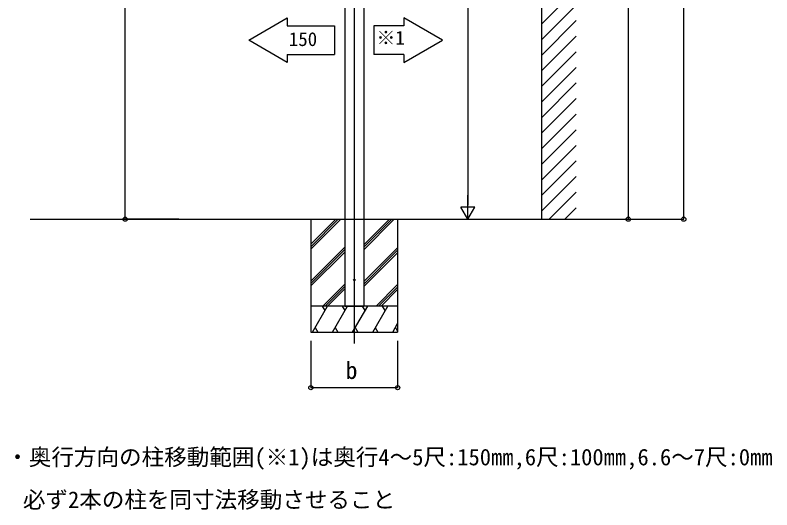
# Model space of a CAD drawing. Units: millimetres, scale not verified. Extents: x -7000 to 7000, y -10401 to 10355.
# Drawn here: x -254 to 4107, y 370 to 3219 of the extents above; entities that cross this region are included whole.
import ezdxf
from ezdxf.enums import TextEntityAlignment as Align

# ---------------------------------------------------------------- set-up
doc = ezdxf.new("R2010")
doc.units = ezdxf.units.MM
doc.header["$LTSCALE"] = 50
for name, color, linetype in [('0-2_USER1', 3, 'Continuous'), ('0-4_YKK_12', 2, 'Continuous'), ('0-5_YKK_13', 4, 'Continuous'), ('0-6_YKK_A1', 4, 'Continuous'), ('0-7_YKK_D', 6, 'Continuous')]:
    doc.layers.add(name, color=color, linetype=linetype)
doc.styles.add('ＭＳ ゴシック', font='')
doc.styles.get('ＭＳ ゴシック').set_extended_font_data('MS Gothic')

msp = doc.modelspace()

# ---------------------------------------------------------------- linework, layer by layer
at = {"layer": '0-4_YKK_12'}
msp.add_line((1700.14, 4824.75), (1700.14, 1327.74), dxfattribs=at)
at = {"layer": '0-5_YKK_13'}
msp.add_circle((1700.14, 1693.51), 4.5, dxfattribs=at)
at = {"layer": '0-6_YKK_A1'}
for p, q in [((2779.13, 5173.74), (2779.13, 2043.51)), ((1645.14, 4702.51), (1645.14, 1543.51)), ((1755.14, 4702.51), (1755.14, 1543.51)), ((2779.13, 3167.03), (2979.13, 3367.03)), ((2779.13, 3077.22), (2979.13, 3277.22)), ((1313.74, 3202.71), (1313.74, 3157.91)), ((1986.54, 3202.71), (1986.54, 3157.91)), ((2779.13, 2987.42), (2979.13, 3187.42)), ((2779.13, 2897.62), (2979.13, 3097.62)), ((1313.74, 2991.51), (1587.34, 2991.51)), ((1313.74, 2991.51), (1313.74, 2946.71)), ((1986.54, 2991.51), (1812.94, 2991.51)), ((1986.54, 2991.51), (1986.54, 2946.71)), ((2779.13, 2807.82), (2979.13, 3007.82)), ((2779.13, 2718.01), (2979.13, 2918.01)), ((2779.13, 2628.21), (2979.13, 2828.21)), ((2779.13, 2538.41), (2979.13, 2738.41)), ((2779.13, 2448.61), (2979.13, 2648.61)), ((2779.13, 2358.8), (2979.13, 2558.8)), ((2779.13, 2269), (2979.13, 2469)), ((2779.13, 2179.2), (2979.13, 2379.2)), ((2779.13, 2089.4), (2979.13, 2289.4)), ((2823.04, 2043.51), (2979.13, 2199.59)), ((2912.85, 2043.51), (2979.13, 2109.79)), ((-167.66, 2043.51), (3304.54, 2043.51)), ((1450.14, 2043.51), (1450.14, 1393.51)), ((1450.14, 1899.53), (1594.12, 2043.51)), ((1450.14, 1885.39), (1608.26, 2043.51)), ((1450.14, 1871.25), (1622.4, 2043.51)), ((1755.14, 1867.88), (1930.77, 2043.51)), ((1755.14, 1882.02), (1916.63, 2043.51)), ((1755.14, 1896.16), (1902.49, 2043.51)), ((1950.14, 2043.51), (1950.14, 1393.51)), ((1450.14, 1687.4), (1645.14, 1882.4)), ((1755.14, 1684.03), (1950.14, 1879.03)), ((1450.14, 1673.26), (1645.14, 1868.26)), ((1450.14, 1659.11), (1645.14, 1854.11)), ((1755.14, 1669.89), (1950.14, 1864.89)), ((1755.14, 1655.75), (1950.14, 1850.75)), ((1518.38, 1543.51), (1645.14, 1670.27)), ((1826.75, 1543.51), (1950.14, 1666.9)), ((1532.52, 1543.51), (1645.14, 1656.12)), ((1546.67, 1543.51), (1645.14, 1641.98)), ((1840.89, 1543.51), (1950.14, 1652.76)), ((1855.03, 1543.51), (1950.14, 1638.61)), ((1950.14, 1543.51), (1450.14, 1543.51)), ((1460.16, 1393.51), (1546.76, 1543.51)), ((1531.76, 1517.53), (1516.76, 1543.51)), ((1575.63, 1393.51), (1662.23, 1543.51)), ((1647.23, 1517.53), (1632.23, 1543.51)), ((1645.14, 1543.51), (1755.14, 1543.51)), ((1691.1, 1393.51), (1777.7, 1543.51)), ((1762.7, 1517.53), (1747.7, 1543.51)), ((1806.57, 1393.51), (1893.17, 1543.51)), ((1878.17, 1517.53), (1863.17, 1543.51)), ((1922.04, 1393.51), (1950.14, 1442.19)), ((1475.15, 1419.49), (1490.15, 1393.51)), ((1590.63, 1419.49), (1605.63, 1393.51)), ((1706.1, 1419.49), (1721.09, 1393.51)), ((1821.57, 1419.49), (1836.56, 1393.51)), ((1937.04, 1419.49), (1950.14, 1396.79)), ((1450.14, 1393.51), (1950.14, 1393.51))]:
    msp.add_line(p, q, dxfattribs=at)
for points in [[(1313.74, 2946.71), (1092.04, 3074.71), (1313.74, 3202.71)], [(1986.54, 2946.71), (2208.24, 3074.71), (1986.54, 3202.71)], [(1313.74, 3157.91), (1587.34, 3157.91), (1587.34, 2991.51)], [(1986.54, 3157.91), (1812.94, 3157.91), (1812.94, 2991.51)]]:
    msp.add_lwpolyline(points, dxfattribs=at)
at = {"layer": '0-7_YKK_D'}
for p, q in [((3599.13, 2043.49), (3599.13, 4884.57)), ((3279.13, 4739.8), (3279.13, 2043.49)), ((380.14, 2043.49), (380.14, 4613.22)), ((2355.14, 4563.51), (2355.14, 2123.51)), ((2355.14, 2043.51), (2355.14, 2182.07)), ((2355.14, 2043.51), (2315.14, 2112.79)), ((2395.14, 2112.79), (2315.14, 2112.79)), ((2355.14, 2043.51), (2395.14, 2112.79)), ((690.14, 2043.49), (379.14, 2043.49)), ((2205.48, 2043.51), (2356.14, 2043.51)), ((2861.58, 2043.49), (3600.13, 2043.49)), ((2862.58, 2043.49), (3280.13, 2043.49)), ((1450.14, 1343.51), (1450.14, 1072.51)), ((1950.14, 1343.51), (1950.14, 1072.51)), ((1450.14, 1073.51), (1950.14, 1073.51))]:
    msp.add_line(p, q, dxfattribs=at)
for centre in [(380.14, 2043.49), (3279.13, 2043.49), (3599.13, 2043.49), (1450.14, 1073.51), (1950.14, 1073.51)]:
    msp.add_circle(centre, 12, dxfattribs=at)

# ---------------------------------------------------------------- texts
at = {"layer": '0-2_USER1', "style": 'ＭＳ ゴシック'}
for s, p in [('・奥行方向の柱移動範囲(※1)は奥行4～5尺:150㎜,6尺:100㎜,6.6～7尺:0㎜', (-305.1, 597.44)), (' 必ず2本の柱を同寸法移動させること', (-274.07, 351.97))]:
    msp.add_text(s, height=95.31, dxfattribs=at).set_placement(p, align=Align.BOTTOM_LEFT)
at = {"layer": '0-6_YKK_A1', "style": 'ＭＳ ゴシック'}
for s, p in [('150', (1323.58, 3017)), ('※1', (1828.21, 3025.03))]:
    msp.add_text(s, height=79.77, dxfattribs=at).set_placement(p, align=Align.BOTTOM_LEFT)
at = {"layer": '0-7_YKK_D', "style": 'ＭＳ ゴシック'}
msp.add_text('b', height=99.71, dxfattribs=at).set_placement((1651.07, 1093.51), align=Align.BOTTOM_LEFT)

doc.saveas('drawing.dxf')
